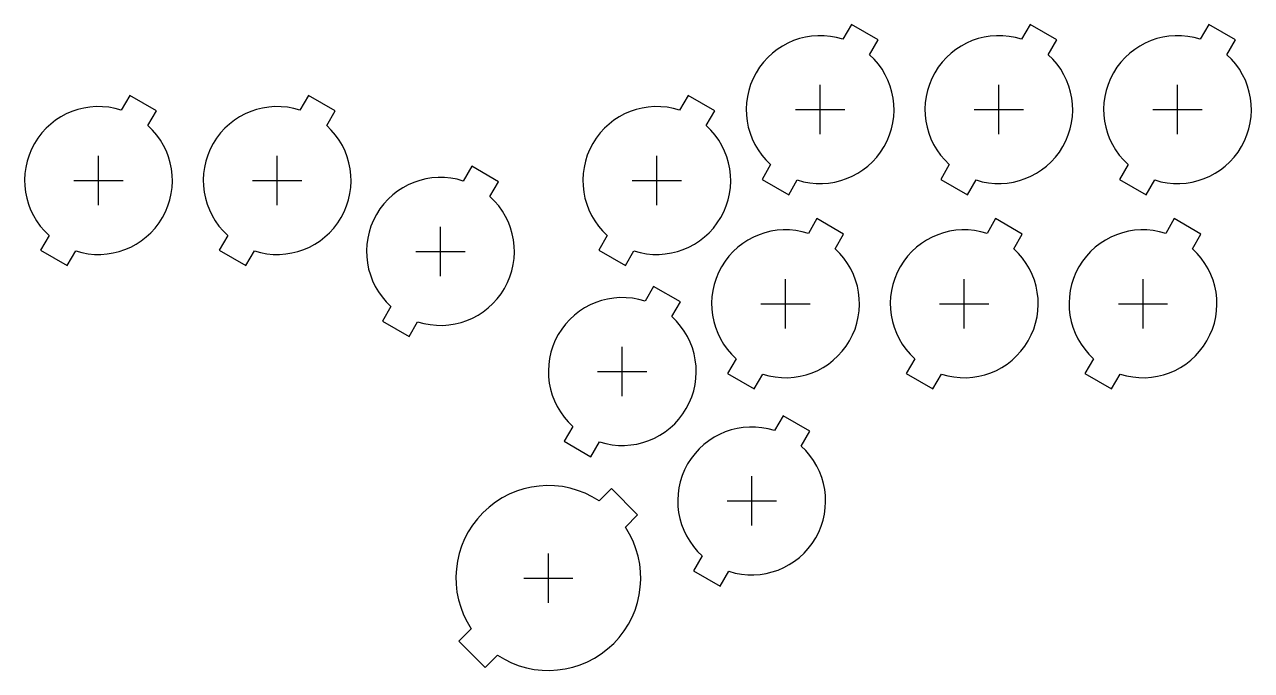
# Model space of a CAD drawing. Header units: millimetres. Extents: x -100 to 100, y -53 to 52.
import ezdxf

# ---------------------------------------------------------------- set-up
doc = ezdxf.new("R2010")
doc.units = ezdxf.units.MM
for name, color, linetype in [('BUTTONS_24', 1, 'Continuous'), ('BUTTONS_30', 5, 'Continuous'), ('REFERENCE', 8, 'Continuous')]:
    doc.layers.add(name, color=color, linetype=linetype)

msp = doc.modelspace()

# ---------------------------------------------------------------- linework, layer by layer
at = {"layer": 'BUTTONS_24'}
for points in [[(33.25, 49.41, 0.809427), (21.52, 29.09), (20.13, 26.69), (24.46, 24.19), (25.85, 26.59, 0.809427), (37.58, 46.91), (38.96, 49.31), (34.63, 51.81)], [(62.25, 49.41, 0.809427), (50.52, 29.09), (49.13, 26.69), (53.46, 24.19), (54.85, 26.59, 0.809427), (66.58, 46.91), (67.96, 49.31), (63.63, 51.81)], [(91.25, 49.41, 0.809427), (79.52, 29.09), (78.13, 26.69), (82.47, 24.19), (83.85, 26.59, 0.809427), (95.58, 46.91), (96.97, 49.31), (92.63, 51.81)], [(-83.85, 37.91, 0.809427), (-95.58, 17.59), (-96.97, 15.19), (-92.63, 12.69), (-91.25, 15.09, 0.809427), (-79.52, 35.41), (-78.13, 37.81), (-82.47, 40.31)], [(-54.85, 37.91, 0.809427), (-66.58, 17.59), (-67.96, 15.19), (-63.63, 12.69), (-62.25, 15.09, 0.809427), (-50.52, 35.41), (-49.13, 37.81), (-53.46, 40.31)], [(6.75, 37.91, 0.809427), (-4.99, 17.59), (-6.37, 15.19), (-2.04, 12.69), (-0.66, 15.09, 0.809427), (11.08, 35.41), (12.46, 37.81), (8.13, 40.31)], [(-28.35, 26.41, 0.809427), (-40.09, 6.08), (-41.47, 3.69), (-37.14, 1.19), (-35.76, 3.58, 0.809427), (-24.02, 23.91), (-22.64, 26.31), (-26.97, 28.81)], [(27.65, 17.91, 0.809427), (15.91, -2.41), (14.53, -4.81), (18.86, -7.31), (20.24, -4.91, 0.809427), (31.98, 15.41), (33.36, 17.81), (29.03, 20.31)], [(56.65, 17.91, 0.809427), (44.91, -2.41), (43.53, -4.81), (47.86, -7.31), (49.24, -4.91, 0.809427), (60.98, 15.41), (62.36, 17.81), (58.03, 20.31)], [(85.65, 17.91, 0.809427), (73.91, -2.41), (72.53, -4.81), (76.86, -7.31), (78.24, -4.91, 0.809427), (89.98, 15.41), (91.36, 17.81), (87.03, 20.31)], [(1.15, 6.92, 0.809427), (-10.58, -13.41), (-11.97, -15.81), (-7.63, -18.31), (-6.25, -15.91, 0.809427), (5.48, 4.42), (6.87, 6.81), (2.53, 9.31)], [(22.15, -14.09, 0.809427), (10.41, -34.41), (9.03, -36.81), (13.36, -39.31), (14.74, -36.91, 0.809427), (26.48, -16.59), (27.86, -14.19), (23.53, -11.69)]]:
    msp.add_lwpolyline(points, format="xyb", close=True, dxfattribs=at)
at = {"layer": 'BUTTONS_30'}
msp.add_lwpolyline([(-6.28, -25.49, 0.816497), (-27.06, -46.27), (-29.05, -48.25), (-24.8, -52.5), (-22.82, -50.51, 0.816497), (-2.04, -29.73), (-0.06, -27.75), (-4.3, -23.5)], format="xyb", close=True, dxfattribs=at)
at = {"layer": 'REFERENCE'}
for p, q in [((29.55, 34), (29.55, 42)), ((58.55, 34), (58.55, 42)), ((87.55, 34), (87.55, 42)), ((25.55, 38), (33.55, 38)), ((54.55, 38), (62.55, 38)), ((83.55, 38), (91.55, 38)), ((-87.55, 22.5), (-87.55, 30.5)), ((-58.55, 22.5), (-58.55, 30.5)), ((3.05, 22.5), (3.05, 30.5)), ((-91.55, 26.5), (-83.55, 26.5)), ((-62.55, 26.5), (-54.55, 26.5)), ((-0.95, 26.5), (7.05, 26.5)), ((-32.05, 11), (-32.05, 19)), ((-36.05, 15), (-28.05, 15)), ((23.95, 2.5), (23.95, 10.5)), ((52.95, 2.5), (52.95, 10.5)), ((81.95, 2.5), (81.95, 10.5)), ((19.95, 6.5), (27.95, 6.5)), ((48.95, 6.5), (56.95, 6.5)), ((77.95, 6.5), (85.95, 6.5)), ((-2.55, -8.5), (-2.55, -0.5)), ((-6.55, -4.5), (1.45, -4.5)), ((18.45, -29.5), (18.45, -21.5)), ((14.45, -25.5), (22.45, -25.5)), ((-14.55, -42), (-14.55, -34)), ((-18.55, -38), (-10.55, -38))]:
    msp.add_line(p, q, dxfattribs=at)

doc.saveas('drawing.dxf')
